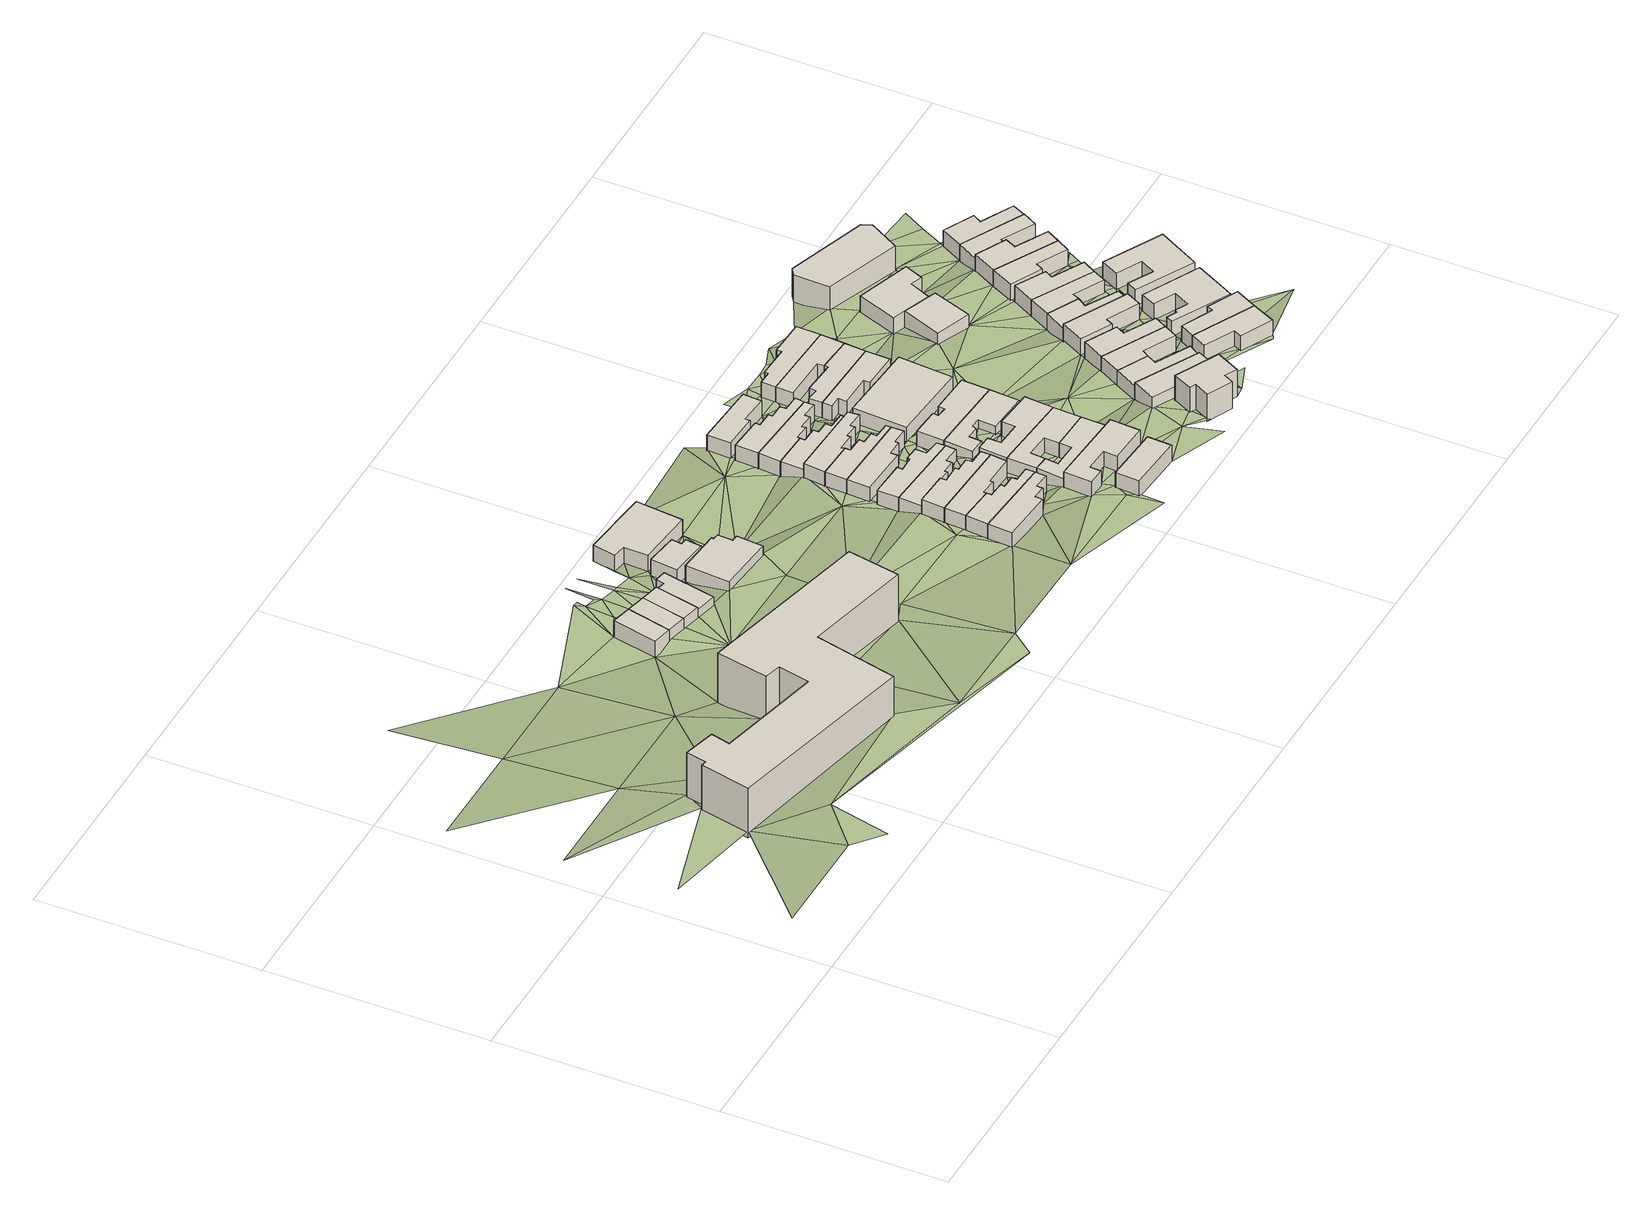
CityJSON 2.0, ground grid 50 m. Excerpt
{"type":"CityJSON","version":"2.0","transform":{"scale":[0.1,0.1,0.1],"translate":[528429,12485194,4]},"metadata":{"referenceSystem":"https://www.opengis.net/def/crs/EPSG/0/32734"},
"CityObjects":{
"building1":{"type":"Building","attributes":{"address":"Mountain Road Woodstock 7925 Cape Town","building":"hospital","building:levels":4,"building:use":"residential","building:flats":"75","operator":"Reclaim the City","operator:type":"community","building_height":12.5,"plus_code":"4FRW3C9X+CGC","ground_height":26.63,"roof_height":39.13},"geometry":[{"type":"Solid","lod":"1","boundaries":[[[[0,1,2,3]],[[1,4,5,2]],[[4,6,7,5]],[[6,8,9,7]],[[8,10,11,9]],[[10,12,13,11]],[[12,14,15,13]],[[14,16,17,15]],[[16,18,19,17]],[[18,20,21,19]],[[20,22,23,21]],[[22,24,25,23]],[[24,26,27,25]],[[26,0,3,27]],[[3,2,5,7,9,11,13,15,17,19,21,23,25,27]],[[26,24,22,20,18,16,14,12,10,8,6,4,1,0]]]]}]},
"building2":{"type":"Building","attributes":{"address":"12 Earl Street Cape Town","building":"house","building:levels":1,"building_height":4.1,"plus_code":"4FRW3C9X+HMF","ground_height":24.32,"roof_height":28.42},"geometry":[{"type":"Solid","lod":"1","boundaries":[[[[28,29,30,31]],[[29,32,33,30]],[[32,34,35,33]],[[34,28,31,35]],[[31,30,33,35]],[[34,32,29,28]]]]}]},
"building3":{"type":"Building","attributes":{"address":"10 Earl Street Cape Town","building":"house","building:levels":1,"building_height":4.1,"plus_code":"4FRW3C9X+HM8","ground_height":24.32,"roof_height":28.42},"geometry":[{"type":"Solid","lod":"1","boundaries":[[[[36,37,38,39]],[[37,29,30,38]],[[29,28,31,30]],[[28,36,39,31]],[[39,38,30,31]],[[28,29,37,36]]]]}]},
"building4":{"type":"Building","attributes":{"address":"8 Earl Street Cape Town","building":"house","building:levels":1,"building_height":4.1,"plus_code":"4FRW3C9X+HP6","ground_height":24.32,"roof_height":28.42},"geometry":[{"type":"Solid","lod":"1","boundaries":[[[[40,41,42,43]],[[41,37,38,42]],[[37,36,39,38]],[[36,40,43,39]],[[43,42,38,39]],[[36,37,41,40]]]]}]},
"building5":{"type":"Building","attributes":{"address":"6 Earl Street Cape Town","building":"house","building:levels":1,"building_height":4.1,"plus_code":"4FRW3C9X+HP7","ground_height":23.78,"roof_height":27.88},"geometry":[{"type":"Solid","lod":"1","boundaries":[[[[44,45,46,47]],[[45,48,49,46]],[[48,50,51,49]],[[50,52,53,51]],[[52,54,55,53]],[[54,44,47,55]],[[47,46,49,51,53,55]],[[54,52,50,48,45,44]]]]}]},
"building6":{"type":"Building","attributes":{"building":"garage","building:levels":1,"building_height":4.1,"plus_code":"4FRW3C9X+HQM","ground_height":23.78,"roof_height":27.88},"geometry":[{"type":"Solid","lod":"1","boundaries":[[[[56,57,58,59]],[[57,60,61,58]],[[60,62,63,61]],[[62,64,65,63]],[[64,66,67,65]],[[66,56,59,67]],[[59,58,61,63,65,67]],[[66,64,62,60,57,56]]]]}]},
"building7":{"type":"Building","attributes":{"address":"16 Mountain Road Woodstock Cape Town","building":"house","building:levels":1,"building_height":4.1,"plus_code":"4FRW3C9X+GQW","ground_height":23.78,"roof_height":27.88},"geometry":[{"type":"Solid","lod":"1","boundaries":[[[[68,69,70,71]],[[69,72,73,70]],[[72,74,75,73]],[[74,76,77,75]],[[76,78,79,77]],[[78,80,81,79]],[[80,82,83,81]],[[82,68,71,83]],[[71,70,73,75,77,79,81,83]],[[82,80,78,76,74,72,69,68]]]]}]},
"building8":{"type":"Building","attributes":{"address":"14 Mountain Road Woodstock Cape Town","building":"house","building:levels":1,"building_height":4.1,"plus_code":"4FRW3C9X+JQ8","ground_height":23.78,"roof_height":27.88},"geometry":[{"type":"Solid","lod":"1","boundaries":[[[[84,85,86,87]],[[85,88,89,86]],[[88,90,91,89]],[[90,92,93,91]],[[92,94,95,93]],[[94,84,87,95]],[[87,86,89,91,93,95]],[[94,92,90,88,85,84]]]]}]},
"building9":{"type":"Building","attributes":{"address":"57 Mountain Road Woodstock Cape Town","building":"house","building:levels":1,"building_height":4.1,"plus_code":"4FRW3C9X+9WQ","ground_height":25.94,"roof_height":30.04},"geometry":[{"type":"Solid","lod":"1","boundaries":[[[[96,97,98,99]],[[97,100,101,98]],[[100,102,103,101]],[[102,104,105,103]],[[104,106,107,105]],[[106,108,109,107]],[[108,110,111,109]],[[110,96,99,111]],[[99,98,101,103,105,107,109,111]],[[110,108,106,104,102,100,97,96]]]]}]},
"building10":{"type":"Building","attributes":{"address":"55 Mountain Road Woodstock Cape Town","building":"house","building:levels":1,"building_height":4.1,"plus_code":"4FRW3C9X+9WX","ground_height":25.94,"roof_height":30.04},"geometry":[{"type":"Solid","lod":"1","boundaries":[[[[96,110,111,99]],[[110,112,113,111]],[[112,114,115,113]],[[114,116,117,115]],[[116,118,119,117]],[[118,120,121,119]],[[120,122,123,121]],[[122,124,125,123]],[[124,126,127,125]],[[126,96,99,127]],[[99,111,113,115,117,119,121,123,125,127]],[[126,124,122,120,118,116,114,112,110,96]]]]}]},
"building11":{"type":"Building","attributes":{"address":"53 Mountain Road Woodstock Cape Town","building":"house","building:levels":1,"building_height":4.1,"plus_code":"4FRW3C9X+CW9","ground_height":25.94,"roof_height":30.04},"geometry":[{"type":"Solid","lod":"1","boundaries":[[[[126,124,125,127]],[[124,128,129,125]],[[128,130,131,129]],[[130,132,133,131]],[[132,134,135,133]],[[134,136,137,135]],[[136,138,139,137]],[[138,126,127,139]],[[127,125,129,131,133,135,137,139]],[[138,136,134,132,130,128,124,126]]]]}]},
"building12":{"type":"Building","attributes":{"address":"51 Mountain Road Woodstock Cape Town","building":"house","building:levels":1,"building_height":4.1,"plus_code":"4FRW3C9X+CWQ","ground_height":25.94,"roof_height":30.04},"geometry":[{"type":"Solid","lod":"1","boundaries":[[[[138,136,137,139]],[[136,140,141,137]],[[140,142,143,141]],[[142,144,145,143]],[[144,146,147,145]],[[146,148,149,147]],[[148,150,151,149]],[[150,152,153,151]],[[152,154,155,153]],[[154,138,139,155]],[[139,137,141,143,145,147,149,151,153,155]],[[154,152,150,148,146,144,142,140,136,138]]]]}]},
"building13":{"type":"Building","attributes":{"address":"49 Mountain Road Woodstock Cape Town","building":"house","building:levels":1,"building_height":4.1,"plus_code":"4FRW3C9X+FX2","ground_height":24.28,"roof_height":28.38},"geometry":[{"type":"Solid","lod":"1","boundaries":[[[[156,157,158,159]],[[157,160,161,158]],[[160,162,163,161]],[[162,164,165,163]],[[164,166,167,165]],[[166,168,169,167]],[[168,170,171,169]],[[170,172,173,171]],[[172,174,175,173]],[[174,176,177,175]],[[176,156,159,177]],[[159,158,161,163,165,167,169,171,173,175,177]],[[176,174,172,170,168,166,164,162,160,157,156]]]]}]},
"building14":{"type":"Building","attributes":{"address":"47 Mountain Road Woodstock Cape Town","building":"house","building:levels":1,"building_height":4.1,"plus_code":"4FRW3C9X+FWH","ground_height":24.28,"roof_height":28.38},"geometry":[{"type":"Solid","lod":"1","boundaries":[[[[176,174,175,177]],[[174,178,179,175]],[[178,180,181,179]],[[180,182,183,181]],[[182,184,185,183]],[[184,186,187,185]],[[186,188,189,187]],[[188,190,191,189]],[[190,192,193,191]],[[192,176,177,193]],[[177,175,179,181,183,185,187,189,191,193]],[[192,190,188,186,184,182,180,178,174,176]]]]}]},
"building15":{"type":"Building","attributes":{"address":"45 Mountain Road Woodstock Cape Town","building":"house","building:levels":1,"building_height":4.1,"plus_code":"4FRW3C9X+GX2","ground_height":24.28,"roof_height":28.38},"geometry":[{"type":"Solid","lod":"1","boundaries":[[[[194,195,196,197]],[[195,198,199,196]],[[198,200,201,199]],[[200,202,203,201]],[[202,204,205,203]],[[204,206,207,205]],[[206,208,209,207]],[[208,194,197,209]],[[197,196,199,201,203,205,207,209]],[[208,206,204,202,200,198,195,194]]]]}]},
"building16":{"type":"Building","attributes":{"address":"43 Mountain Road Woodstock Cape Town","building":"house","building:levels":1,"building_height":4.1,"plus_code":"4FRW3C9X+GW9","ground_height":24.28,"roof_height":28.38},"geometry":[{"type":"Solid","lod":"1","boundaries":[[[[195,194,197,196]],[[194,210,211,197]],[[210,212,213,211]],[[212,214,215,213]],[[214,216,217,215]],[[216,218,219,217]],[[218,220,221,219]],[[220,222,223,221]],[[222,224,225,223]],[[224,195,196,225]],[[196,197,211,213,215,217,219,221,223,225]],[[224,222,220,218,216,214,212,210,194,195]]]]}]},
"building17":{"type":"Building","attributes":{"address":"41 Mountain Road Woodstock Cape Town","building":"house","building:levels":1,"building_height":4.1,"plus_code":"4FRW3C9X+GXJ","ground_height":24.28,"roof_height":28.38},"geometry":[{"type":"Solid","lod":"1","boundaries":[[[[224,222,223,225]],[[222,226,227,223]],[[226,228,229,227]],[[228,230,231,229]],[[230,232,233,231]],[[232,234,235,233]],[[234,236,237,235]],[[236,238,239,237]],[[238,240,241,239]],[[240,224,225,241]],[[225,223,227,229,231,233,235,237,239,241]],[[240,238,236,234,232,230,228,226,222,224]]]]}]},
"building18":{"type":"Building","attributes":{"address":"26 Brabant Road Woodstock Cape Town","building":"house","building:levels":1,"building_height":4.1,"plus_code":"4FRW3F92+82G","ground_height":26.85,"roof_height":30.95},"geometry":[{"type":"Solid","lod":"1","boundaries":[[[[242,243,244,245]],[[243,246,247,244]],[[246,248,249,247]],[[248,242,245,249]],[[245,244,247,249]],[[248,246,243,242]]]]}]},
"building19":{"type":"Building","attributes":{"address":"39 Mountain Road Woodstock Cape Town","building":"house","building:levels":1,"building_height":4.1,"plus_code":"4FRW3C9X+GXR","ground_height":22.69,"roof_height":26.79},"geometry":[{"type":"Solid","lod":"1","boundaries":[[[[250,251,252,253]],[[251,254,255,252]],[[254,256,257,255]],[[256,258,259,257]],[[258,260,261,259]],[[260,262,263,261]],[[262,264,265,263]],[[264,266,267,265]],[[266,268,269,267]],[[268,250,253,269]],[[253,252,255,257,259,261,263,265,267,269]],[[268,266,264,262,260,258,256,254,251,250]]]]}]},
"building20":{"type":"Building","attributes":{"address":"24 Brabant Road Woodstock Cape Town","building":"house","building:levels":1,"building_height":4.1,"plus_code":"4FRW3F92+924","ground_height":26.85,"roof_height":30.95},"geometry":[{"type":"Solid","lod":"1","boundaries":[[[[270,271,272,273]],[[271,274,275,272]],[[274,276,277,275]],[[276,278,279,277]],[[278,280,281,279]],[[280,282,283,281]],[[282,284,285,283]],[[284,270,273,285]],[[273,272,275,277,279,281,283,285]],[[284,282,280,278,276,274,271,270]]]]}]},
"building21":{"type":"Building","attributes":{"address":"37 Mountain Road Woodstock Cape Town","building":"house","building:levels":1,"building_height":4.1,"plus_code":"4FRW3C9X+HXF","ground_height":22.69,"roof_height":26.79},"geometry":[{"type":"Solid","lod":"1","boundaries":[[[[268,266,267,269]],[[266,286,287,267]],[[286,288,289,287]],[[288,290,291,289]],[[290,292,293,291]],[[292,294,295,293]],[[294,296,297,295]],[[296,298,299,297]],[[298,300,301,299]],[[300,268,269,301]],[[269,267,287,289,291,293,295,297,299,301]],[[300,298,296,294,292,290,288,286,266,268]]]]}]},
"building22":{"type":"Building","attributes":{"address":"22 Brabant Road Cape Town","building":"house","building:levels":1,"building_height":4.1,"plus_code":"4FRW3F92+92G","ground_height":25.06,"roof_height":29.16},"geometry":[{"type":"Solid","lod":"1","boundaries":[[[[302,303,304,305]],[[303,306,307,304]],[[306,308,309,307]],[[308,310,311,309]],[[310,312,313,311]],[[312,314,315,313]],[[314,316,317,315]],[[316,302,305,317]],[[305,304,307,309,311,313,315,317]],[[316,314,312,310,308,306,303,302]]]]}]},
"building23":{"type":"Building","attributes":{"address":"35 Mountain Road Woodstock Cape Town","building":"house","building:levels":1,"building_height":4.1,"plus_code":"4FRW3C9X+HXJ","ground_height":22.69,"roof_height":26.79},"geometry":[{"type":"Solid","lod":"1","boundaries":[[[[300,298,299,301]],[[298,318,319,299]],[[318,320,321,319]],[[320,322,323,321]],[[322,324,325,323]],[[324,326,327,325]],[[326,328,329,327]],[[328,330,331,329]],[[330,332,333,331]],[[332,300,301,333]],[[301,299,319,321,323,325,327,329,331,333]],[[332,330,328,326,324,322,320,318,298,300]]]]}]},
"building24":{"type":"Building","attributes":{"address":"33 Mountain Road Woodstock Cape Town","building":"house","building:levels":1,"building_height":4.1,"plus_code":"4FRW3C9X+JX6","ground_height":22.69,"roof_height":26.79},"geometry":[{"type":"Solid","lod":"1","boundaries":[[[[334,335,336,337]],[[335,338,339,336]],[[338,340,341,339]],[[340,342,343,341]],[[342,344,345,343]],[[344,334,337,345]],[[337,336,339,341,343,345]],[[344,342,340,338,335,334]]]]}]},
"building25":{"type":"Building","attributes":{"address":"20 Brabant Road Cape Town","building":"house","building:levels":1,"building_height":4.1,"plus_code":"4FRW3F92+92X","ground_height":25.06,"roof_height":29.16},"geometry":[{"type":"Solid","lod":"1","boundaries":[[[[303,346,347,304]],[[346,348,349,347]],[[348,314,315,349]],[[314,312,313,315]],[[312,350,351,313]],[[350,352,353,351]],[[352,306,307,353]],[[306,303,304,307]],[[304,347,349,315,313,351,353,307]],[[306,352,350,312,314,348,346,303]]]]}]},
"building26":{"type":"Building","attributes":{"address":"18 Brabant Road Cape Town","building":"house","building:levels":1,"building_height":4.1,"plus_code":"4FRW3F92+C29","ground_height":25.06,"roof_height":29.16},"geometry":[{"type":"Solid","lod":"1","boundaries":[[[[346,354,355,347]],[[354,356,357,355]],[[356,358,359,357]],[[358,360,361,359]],[[360,362,363,361]],[[362,364,365,363]],[[364,348,349,365]],[[348,346,347,349]],[[347,355,357,359,361,363,365,349]],[[348,364,362,360,358,356,354,346]]]]}]},
"building27":{"type":"Building","attributes":{"address":"16B Brabant Road Cape Town","building":"house","building:levels":1,"building_height":4.1,"plus_code":"4FRW3F92+F32","ground_height":23.47,"roof_height":27.57},"geometry":[{"type":"Solid","lod":"1","boundaries":[[[[366,367,368,369]],[[367,370,371,368]],[[370,372,373,371]],[[372,374,375,373]],[[374,376,377,375]],[[376,378,379,377]],[[378,380,381,379]],[[380,382,383,381]],[[382,384,385,383]],[[384,366,369,385]],[[369,368,371,373,375,377,379,381,383,385]],[[384,382,380,378,376,374,372,370,367,366]]]]}]},
"building28":{"type":"Building","attributes":{"address":"16A Brabant Road Cape Town","building":"house","building:levels":1,"building_height":4.1,"plus_code":"4FRW3F92+F2H","ground_height":23.47,"roof_height":27.57},"geometry":[{"type":"Solid","lod":"1","boundaries":[[[[367,366,369,368]],[[366,386,387,369]],[[386,388,389,387]],[[388,390,391,389]],[[390,392,393,391]],[[392,394,395,393]],[[394,396,397,395]],[[396,367,368,397]],[[368,369,387,389,391,393,395,397]],[[396,394,392,390,388,386,366,367]]]]}]},
"building29":{"type":"Building","attributes":{"address":"Brabant Road Woodstock Cape Town","building":"house","building:levels":1,"building_height":4.1,"plus_code":"4FRW3F92+G29","ground_height":23.47,"roof_height":27.57},"geometry":[{"type":"Solid","lod":"1","boundaries":[[[[398,399,400,401]],[[399,402,403,400]],[[402,404,405,403]],[[404,398,401,405]],[[401,400,403,405]],[[404,402,399,398]]]]}]},
"building30":{"type":"Building","attributes":{"address":"12 Brabant Road Woodstock Cape Town","building":"house","building:levels":1,"building_height":4.1,"plus_code":"4FRW3F92+H32","ground_height":22.02,"roof_height":26.12},"geometry":[{"type":"Solid","lod":"1","boundaries":[[[[406,407,408,409]],[[407,410,411,408]],[[410,412,413,411]],[[412,414,415,413]],[[414,416,417,415]],[[416,418,419,417]],[[418,420,421,419]],[[420,406,409,421]],[[409,408,411,413,415,417,419,421]],[[420,418,416,414,412,410,407,406]]]]}]},
"building31":{"type":"Building","attributes":{"address":"10 Brabant Road Woodstock Cape Town","building":"house","building:levels":1,"building_height":4.1,"plus_code":"4FRW3F92+H36","ground_height":22.02,"roof_height":26.12},"geometry":[{"type":"Solid","lod":"1","boundaries":[[[[422,423,424,425]],[[423,426,427,424]],[[426,428,429,427]],[[428,430,431,429]],[[430,432,433,431]],[[432,407,408,433]],[[407,406,409,408]],[[406,422,425,409]],[[425,424,427,429,431,433,408,409]],[[406,407,432,430,428,426,423,422]]]]}]},
"building32":{"type":"Building","attributes":{"address":"8 Brabant Road Woodstock Cape Town","building":"house","building:levels":1,"building_height":4.1,"plus_code":"4FRW3F92+H3R","ground_height":22.02,"roof_height":26.12},"geometry":[{"type":"Solid","lod":"1","boundaries":[[[[434,435,436,437]],[[435,438,439,436]],[[438,440,441,439]],[[440,423,424,441]],[[423,422,425,424]],[[422,434,437,425]],[[437,436,439,441,424,425]],[[422,423,440,438,435,434]]]]}]},
"building33":{"type":"Building","attributes":{"address":"6 Brabant Road Woodstock Cape Town","building":"house","building:levels":1,"building_height":4.1,"plus_code":"4FRW3F92+J32","ground_height":22.02,"roof_height":26.12},"geometry":[{"type":"Solid","lod":"1","boundaries":[[[[434,442,443,437]],[[442,444,445,443]],[[444,446,447,445]],[[446,448,449,447]],[[448,450,451,449]],[[450,452,453,451]],[[452,435,436,453]],[[435,434,437,436]],[[437,443,445,447,449,451,453,436]],[[435,452,450,448,446,444,442,434]]]]}]},
"building34":{"type":"Building","attributes":{"address":"33 Brabant Road Woodstock Cape Town","building":"house","building:levels":2,"building_height":6.9,"plus_code":"4FRW3F92+856","ground_height":25.78,"roof_height":32.68},"geometry":[{"type":"Solid","lod":"1","boundaries":[[[[454,455,456,457]],[[455,458,459,456]],[[458,460,461,459]],[[460,462,463,461]],[[462,464,465,463]],[[464,466,467,465]],[[466,468,469,467]],[[468,454,457,469]],[[457,456,459,461,463,465,467,469]],[[468,466,464,462,460,458,455,454]]]]}]},
"building35":{"type":"Building","attributes":{"address":"31 Brabant Road Woodstock Cape Town","building":"house","building:levels":1,"building_height":4.1,"plus_code":"4FRW3F92+85R","ground_height":25.06,"roof_height":29.16},"geometry":[{"type":"Solid","lod":"1","boundaries":[[[[470,471,472,473]],[[471,474,475,472]],[[474,476,477,475]],[[476,478,479,477]],[[478,480,481,479]],[[480,470,473,481]],[[473,472,475,477,479,481]],[[480,478,476,474,471,470]]]]}]},
"building36":{"type":"Building","attributes":{"address":"29 Plumer Road Woodstock Cape Town","building":"house","building:levels":1,"building_height":4.1,"plus_code":"4FRW3F92+953","ground_height":24.27,"roof_height":28.37},"geometry":[{"type":"Solid","lod":"1","boundaries":[[[[482,483,484,485]],[[483,486,487,484]],[[486,488,489,487]],[[488,490,491,489]],[[490,492,493,491]],[[492,482,485,493]],[[485,484,487,489,491,493]],[[492,490,488,486,483,482]]]]}]},
"building37":{"type":"Building","attributes":{"address":"27 Plumer Road Woodstock Cape Town","building":"house","building:levels":1,"building_height":4.1,"plus_code":"4FRW3F92+95P","ground_height":24.27,"roof_height":28.37},"geometry":[{"type":"Solid","lod":"1","boundaries":[[[[494,482,485,495]],[[482,492,493,485]],[[492,496,497,493]],[[496,498,499,497]],[[498,500,501,499]],[[500,494,495,501]],[[495,485,493,497,499,501]],[[500,498,496,492,482,494]]]]}]},
"building38":{"type":"Building","attributes":{"address":"25 Plumer Road Woodstock Cape Town","building":"house","building:levels":1,"building_height":4.1,"plus_code":"4FRW3F92+95X","ground_height":24.27,"roof_height":28.37},"geometry":[{"type":"Solid","lod":"1","boundaries":[[[[494,500,501,495]],[[500,502,503,501]],[[502,504,505,503]],[[504,506,507,505]],[[506,508,509,507]],[[508,494,495,509]],[[495,501,503,505,507,509]],[[508,506,504,502,500,494]]]]}]},
"building39":{"type":"Building","attributes":{"building":"house","building:levels":1,"building_height":4.1,"plus_code":"4FRW3F92+G5M","ground_height":21.67,"roof_height":25.77},"geometry":[{"type":"Solid","lod":"1","boundaries":[[[[510,511,512,513]],[[511,514,515,512]],[[514,516,517,515]],[[516,518,519,517]],[[518,510,513,519]],[[513,512,515,517,519]],[[518,516,514,511,510]]]]}]},
"building40":{"type":"Building","attributes":{"address":"48B Fairview Avenue Woodstock Cape Town","building":"house","building:levels":1,"building_height":4.1,"plus_code":"4FRW3F92+86P","ground_height":24.99,"roof_height":29.09},"geometry":[{"type":"Solid","lod":"1","boundaries":[[[[520,521,522,523]],[[521,524,525,522]],[[524,526,527,525]],[[526,528,529,527]],[[528,530,531,529]],[[530,520,523,531]],[[523,522,525,527,529,531]],[[530,528,526,524,521,520]]]]}]},
"building41":{"type":"Building","attributes":{"address":"23 Plumer Road Woodstock Cape Town","building":"house","building:levels":1,"building_height":4.1,"plus_code":"4FRW3F92+C66","ground_height":24.27,"roof_height":28.37},"geometry":[{"type":"Solid","lod":"1","boundaries":[[[[532,533,534,535]],[[533,536,537,534]],[[536,538,539,537]],[[538,540,541,539]],[[540,542,543,541]],[[542,532,535,543]],[[535,534,537,539,541,543]],[[542,540,538,536,533,532]]]]}]},
"building42":{"type":"Building","attributes":{"address":"48A Fairview Avenue Woodstock Cape Town","building":"house","building:levels":1,"building_height":4.1,"plus_code":"4FRW3F92+86X","ground_height":24.99,"roof_height":29.09},"geometry":[{"type":"Solid","lod":"1","boundaries":[[[[521,520,523,522]],[[520,544,545,523]],[[544,546,547,545]],[[546,548,549,547]],[[548,550,551,549]],[[550,521,522,551]],[[522,523,545,547,549,551]],[[550,548,546,544,520,521]]]]}]},
"building43":{"type":"Building","attributes":{"address":"21 Plumer Road Woodstock Cape Town","building":"house","building:levels":1,"building_height":4.1,"plus_code":"4FRW3F92+C6M","ground_height":22.92,"roof_height":27.02},"geometry":[{"type":"Solid","lod":"1","boundaries":[[[[552,553,554,555]],[[553,556,557,554]],[[556,558,559,557]],[[558,560,561,559]],[[560,562,563,561]],[[562,552,555,563]],[[555,554,557,559,561,563]],[[562,560,558,556,553,552]]]]}]},
"building44":{"type":"Building","attributes":{"building":"house","building:levels":1,"building_height":4.1,"plus_code":"4FRW3F92+H58","ground_height":21.67,"roof_height":25.77},"geometry":[{"type":"Solid","lod":"1","boundaries":[[[[510,518,519,513]],[[518,564,565,519]],[[564,566,567,565]],[[566,568,569,567]],[[568,570,571,569]],[[570,572,573,571]],[[572,510,513,573]],[[513,519,565,567,569,571,573]],[[572,570,568,566,564,518,510]]]]}]},
"building45":{"type":"Building","attributes":{"address":"19 Plumer Road Woodstock Cape Town","building":"house","building:levels":1,"building_height":4.1,"plus_code":"4FRW3F92+F64","ground_height":22.92,"roof_height":27.02},"geometry":[{"type":"Solid","lod":"1","boundaries":[[[[574,552,555,575]],[[552,562,563,555]],[[562,576,577,563]],[[576,578,579,577]],[[578,580,581,579]],[[580,574,575,581]],[[575,555,563,577,579,581]],[[580,578,576,562,552,574]]]]}]},
"building46":{"type":"Building","attributes":{"address":"48 Fairview Avenue Woodstock Cape Town","building":"house","building:levels":1,"building_height":4.1,"plus_code":"4FRW3F92+97G","ground_height":23.75,"roof_height":27.85},"geometry":[{"type":"Solid","lod":"1","boundaries":[[[[582,583,584,585]],[[583,586,587,584]],[[586,588,589,587]],[[588,590,591,589]],[[590,592,593,591]],[[592,594,595,593]],[[594,596,597,595]],[[596,598,599,597]],[[598,600,601,599]],[[600,582,585,601]],[[585,584,587,589,591,593,595,597,599,601]],[[600,598,596,594,592,590,588,586,583,582]]]]}]},
"building47":{"type":"Building","attributes":{"address":"17 Plumer Road Woodstock Cape Town","building":"house","building:levels":1,"building_height":4.1,"plus_code":"4FRW3F92+F69","ground_height":22.92,"roof_height":27.02},"geometry":[{"type":"Solid","lod":"1","boundaries":[[[[574,580,581,575]],[[580,602,603,581]],[[602,604,605,603]],[[604,606,607,605]],[[606,608,609,607]],[[608,574,575,609]],[[575,581,603,605,607,609]],[[608,606,604,602,580,574]]]]}]},
"building48":{"type":"Building","attributes":{"building":"semidetached_house","building:levels":2,"building_height":6.9,"plus_code":"4FRW3F92+J59","ground_height":20.57,"roof_height":27.47},"geometry":[{"type":"Solid","lod":"1","boundaries":[[[[610,611,612,613]],[[611,614,615,612]],[[614,616,617,615]],[[616,618,619,617]],[[618,620,621,619]],[[620,610,613,621]],[[613,612,615,617,619,621]],[[620,618,616,614,611,610]]]]}]},
"building49":{"type":"Building","attributes":{"address":"15 Plumer Road Woodstock Cape Town","building":"house","building:levels":1,"building_height":4.1,"plus_code":"4FRW3F92+F7R","ground_height":22.59,"roof_height":26.69},"geometry":[{"type":"Solid","lod":"1","boundaries":[[[[622,623,624,625]],[[623,626,627,624]],[[626,628,629,627]],[[628,630,631,629]],[[630,632,633,631]],[[632,622,625,633]],[[625,624,627,629,631,633]],[[632,630,628,626,623,622]]]]}]},
"building50":{"type":"Building","attributes":{"address":"Fr Ralph de Hahn House (NOAH) 46 Fairview Avenue Woodstock Cape Town","building":"house","building:levels":1,"building:use":"residential","amenity":"social_facility","social_facility":"group_home","operator":"Neighbourhood Old Aged Homes (NOAH)","operator:type":"ngo","building_height":4.1,"plus_code":"4FRW3F92+C86","ground_height":23.75,"roof_height":27.85},"geometry":[{"type":"Solid","lod":"1","boundaries":[[[[634,635,636,637]],[[635,638,639,636]],[[638,640,641,639]],[[640,642,643,641]],[[642,644,645,643]],[[644,646,647,645]],[[646,648,649,647]],[[648,634,637,649]],[[637,636,639,641,643,645,647,649]],[[648,646,644,642,640,638,635,634]]]]}]},
"building51":{"type":"Building","attributes":{"address":"13 Plumer Road Woodstock Cape Town","building":"house","building:levels":1,"building_height":4.1,"plus_code":"4FRW3F92+G73","ground_height":22.59,"roof_height":26.69},"geometry":[{"type":"Solid","lod":"1","boundaries":[[[[650,622,625,651]],[[622,632,633,625]],[[632,652,653,633]],[[652,654,655,653]],[[654,656,657,655]],[[656,650,651,657]],[[651,625,633,653,655,657]],[[656,654,652,632,622,650]]]]}]},
"building52":{"type":"Building","attributes":{"address":"11 Plumer Road Woodstock Cape Town","building":"house","building:levels":1,"building_height":4.1,"plus_code":"4FRW3F92+G7G","ground_height":21.67,"roof_height":25.77},"geometry":[{"type":"Solid","lod":"1","boundaries":[[[[658,659,660,661]],[[659,662,663,660]],[[662,664,665,663]],[[664,666,667,665]],[[666,668,669,667]],[[668,658,661,669]],[[661,660,663,665,667,669]],[[668,666,664,662,659,658]]]]}]},
"building53":{"type":"Building","attributes":{"address":"9 Plumer Road Woodstock Cape Town","building":"house","building:levels":1,"building_height":4.1,"plus_code":"4FRW3F92+G7X","ground_height":21.58,"roof_height":25.68},"geometry":[{"type":"Solid","lod":"1","boundaries":[[[[658,668,670,671]],[[668,672,673,670]],[[672,674,675,673]],[[674,676,677,675]],[[676,678,679,677]],[[678,658,671,679]],[[671,670,673,675,677,679]],[[678,676,674,672,668,658]]]]}]},
"terrain1":{"type":"TINRelief","geometry":[{"type":"CompositeSurface","lod":"1","boundaries":[[[680,681,682]],[[683,681,684]],[[685,684,686]],[[680,687,681]],[[680,688,687]],[[685,686,689]],[[686,684,690]],[[689,691,692]],[[693,689,686]],[[694,681,687]],[[689,693,695]],[[696,697,693]],[[691,689,695]],[[696,698,697]],[[693,697,695]],[[699,700,691]],[[694,687,701]],[[695,699,691]],[[698,702,697]],[[697,1,695]],[[701,687,703]],[[695,1,34]],[[34,699,695]],[[694,701,704]],[[704,705,694]],[[34,1,706]],[[32,699,34]],[[704,701,707]],[[707,705,704]],[[708,699,32]],[[34,706,709]],[[710,706,1]],[[701,703,711]],[[709,706,712]],[[711,707,701]],[[713,712,706]],[[29,714,32]],[[715,32,714]],[[713,706,716]],[[32,715,708]],[[714,29,37]],[[714,37,717]],[[715,714,717]],[[716,706,718]],[[708,715,719]],[[717,720,715]],[[37,721,717]],[[707,711,722]],[[41,721,37]],[[710,723,706]],[[706,723,718]],[[724,720,717]],[[725,726,41]],[[721,41,726]],[[722,710,707]],[[726,727,721]],[[50,716,60]],[[716,718,80]],[[726,728,727]],[[721,727,729]],[[60,716,80]],[[50,57,726]],[[728,726,57]],[[57,50,60]],[[57,94,728]],[[711,730,722]],[[90,88,728]],[[90,728,92]],[[94,92,728]],[[80,62,60]],[[723,731,718]],[[94,57,56]],[[732,710,722]],[[80,78,62]],[[730,711,733]],[[66,64,56]],[[84,94,56]],[[62,78,64]],[[734,723,710]],[[78,76,74]],[[84,56,64]],[[74,72,69]],[[64,78,84]],[[732,722,730]],[[84,78,74]],[[731,723,734]],[[732,735,710]],[[731,734,69]],[[710,735,736]],[[710,736,734]],[[737,74,69]],[[738,732,730]],[[84,74,737]],[[733,100,730]],[[739,732,738]],[[732,739,740]],[[85,84,737]],[[735,732,740]],[[734,741,69]],[[100,733,742]],[[737,69,743]],[[69,741,743]],[[736,744,734]],[[745,733,746]],[[745,742,733]],[[747,734,744]],[[734,747,748]],[[748,749,734]],[[750,120,751]],[[104,102,100]],[[130,752,751]],[[741,734,749]],[[747,744,753]],[[130,751,120]],[[85,737,754]],[[100,742,104]],[[755,756,757]],[[116,120,118]],[[130,120,116]],[[130,116,132]],[[757,148,755]],[[106,104,108]],[[758,755,759]],[[742,760,104]],[[755,148,759]],[[200,747,753]],[[104,760,108]],[[112,116,114]],[[745,746,761]],[[132,116,134]],[[737,743,762]],[[763,742,745]],[[148,146,144]],[[763,745,761]],[[759,148,144]],[[753,764,186]],[[765,737,762]],[[763,766,742]],[[134,116,112]],[[767,759,768]],[[108,760,769]],[[110,108,769]],[[770,737,765]],[[112,110,769]],[[184,753,186]],[[768,759,144]],[[200,753,184]],[[771,737,770]],[[134,112,769]],[[144,142,140]],[[754,737,771]],[[772,766,763]],[[769,773,134]],[[182,200,184]],[[768,144,774]],[[134,773,136]],[[766,775,776]],[[777,768,774]],[[222,220,218]],[[204,202,200]],[[778,144,140]],[[226,222,228]],[[182,204,200]],[[772,775,766]],[[136,773,779]],[[136,779,140]],[[778,774,144]],[[330,770,765]],[[228,222,218]],[[182,180,178]],[[778,140,779]],[[780,781,782]],[[218,216,214]],[[763,246,772]],[[204,182,208]],[[266,264,262]],[[783,784,780]],[[774,785,174]],[[232,228,218]],[[778,785,774]],[[770,330,340]],[[204,208,206]],[[288,286,266]],[[778,779,786]],[[230,228,232]],[[785,178,174]],[[787,182,178]],[[218,214,232]],[[782,783,780]],[[262,288,266]],[[787,208,182]],[[786,788,778]],[[214,212,210]],[[783,789,784]],[[787,178,785]],[[210,232,214]],[[260,258,262]],[[328,326,330]],[[326,340,330]],[[288,262,292]],[[288,292,290]],[[326,342,340]],[[790,786,791]],[[232,236,234]],[[792,194,208]],[[772,246,284]],[[793,208,787]],[[262,258,292]],[[232,210,236]],[[210,194,792]],[[792,208,793]],[[788,786,790]],[[794,795,788]],[[236,210,792]],[[796,797,258]],[[791,798,790]],[[258,797,292]],[[794,788,799]],[[326,344,342]],[[322,326,324]],[[788,790,799]],[[793,787,800]],[[801,792,793]],[[236,792,801]],[[294,292,296]],[[238,236,801]],[[344,326,322]],[[292,797,296]],[[801,797,238]],[[802,794,803]],[[803,794,799]],[[804,246,243]],[[322,320,318]],[[800,805,793]],[[801,806,797]],[[804,284,246]],[[797,806,296]],[[344,322,807]],[[800,808,809]],[[354,799,790]],[[318,807,322]],[[296,806,810]],[[811,298,296]],[[801,812,806]],[[243,813,804]],[[811,296,810]],[[318,298,811]],[[809,805,800]],[[334,344,814]],[[812,815,806]],[[807,816,344]],[[270,284,817]],[[818,318,811]],[[818,807,318]],[[793,805,398]],[[816,814,344]],[[334,819,820]],[[821,812,801]],[[822,799,354]],[[816,807,818]],[[823,818,811]],[[804,817,284]],[[811,824,823]],[[819,334,814]],[[303,270,470]],[[825,346,303]],[[804,826,827]],[[821,828,812]],[[354,346,825]],[[829,819,814]],[[823,830,818]],[[804,827,831]],[[470,270,817]],[[829,814,832]],[[801,399,821]],[[804,831,817]],[[822,354,825]],[[386,398,805]],[[303,470,825]],[[822,825,366]],[[819,829,833]],[[827,834,831]],[[835,823,836]],[[830,823,835]],[[817,831,837]],[[833,829,838]],[[817,837,839]],[[386,366,840]],[[386,840,398]],[[841,821,399]],[[842,833,838]],[[843,825,470]],[[399,398,840]],[[838,844,842]],[[366,825,533]],[[837,454,839]],[[845,825,843]],[[846,842,844]],[[847,839,848]],[[454,468,849]],[[840,366,532]],[[839,454,848]],[[508,825,845]],[[399,850,841]],[[846,844,442]],[[850,399,840]],[[454,849,851]],[[825,508,533]],[[852,406,841]],[[533,532,366]],[[851,848,454]],[[851,849,853]],[[434,422,854]],[[406,852,422]],[[848,851,855]],[[856,846,442]],[[442,434,854]],[[857,492,490]],[[855,858,848]],[[841,850,852]],[[422,852,854]],[[442,854,856]],[[858,855,859]],[[492,498,496]],[[840,860,850]],[[859,857,858]],[[498,492,857]],[[536,533,508]],[[532,552,840]],[[855,861,859]],[[862,857,859]],[[552,860,840]],[[857,862,498]],[[854,863,856]],[[536,508,506]],[[864,852,850]],[[865,859,861]],[[866,854,852]],[[861,855,867]],[[868,498,862]],[[498,868,500]],[[869,506,504]],[[866,863,854]],[[506,869,536]],[[611,856,863]],[[869,504,502]],[[500,868,870]],[[536,869,538]],[[870,502,500]],[[861,867,871]],[[574,860,552]],[[870,872,502]],[[870,868,873]],[[869,540,538]],[[540,869,502]],[[868,874,873]],[[502,872,875]],[[876,872,877]],[[574,608,860]],[[875,540,502]],[[875,872,876]],[[564,518,878]],[[608,879,860]],[[878,860,880]],[[873,881,870]],[[866,882,863]],[[883,540,875]],[[884,885,886]],[[875,876,887]],[[880,860,879]],[[566,564,878]],[[542,540,883]],[[887,876,888]],[[889,879,608]],[[890,542,883]],[[891,885,892]],[[890,884,542]],[[881,873,544]],[[520,871,893]],[[884,892,885]],[[568,882,866]],[[880,879,889]],[[878,894,566]],[[890,895,884]],[[608,896,889]],[[878,880,894]],[[884,895,897]],[[896,608,606]],[[544,520,893]],[[884,897,892]],[[883,583,890]],[[881,544,893]],[[568,566,658]],[[898,892,897]],[[604,602,606]],[[895,642,897]],[[606,602,896]],[[642,895,644]],[[897,638,898]],[[894,658,566]],[[890,583,634]],[[882,568,658]],[[638,602,898]],[[899,896,630]],[[602,630,896]],[[638,900,602]],[[602,900,630]],[[678,882,658]],[[638,901,900]],[[902,903,882]],[[900,904,630]],[[678,902,882]],[[905,652,906]],[[907,630,904]],[[632,630,907]],[[906,908,909]],[[910,632,907]],[[902,911,903]],[[910,652,632]],[[906,652,908]],[[902,678,676]],[[912,903,911]],[[676,913,902]],[[674,914,676]]]}]}
},
"vertices":[
[972,436,69],[575,529,69],[575,529,194],[972,436,194],[551,411,69],[551,411,194],[589,401,69],[589,401,194],[573,330,69],[573,330,194],[332,385,69],[332,385,194],[343,429,69],[343,429,194],[271,448,69],[271,448,194],[261,402,69],[261,402,194],[248,404,69],[248,404,194],[223,290,69],[223,290,194],[661,186,69],[661,186,194],[706,374,69],[706,374,194],[950,318,69],[950,318,194],
[716,704,46],[739,804,46],[739,804,87],[716,704,87],[694,814,46],[694,814,87],[672,713,46],[672,713,87],
[761,694,46],[783,794,46],[783,794,87],[761,694,87],
[803,684,46],[825,785,46],[825,785,87],[803,684,87],
[825,785,41],[803,684,41],[803,684,81],[825,785,81],[853,673,41],[853,673,81],[878,794,41],[878,794,81],[852,799,41],[852,799,81],[848,780,41],[848,780,81],
[977,826,41],[903,836,41],[903,836,81],[977,826,81],[897,775,41],[897,775,81],[984,765,41],[984,765,81],[989,801,41],[989,801,81],[974,803,41],[974,803,81],
[1038,656,41],[1043,716,41],[1043,716,81],[1038,656,81],[1028,717,41],[1028,717,81],[1030,751,41],[1030,751,81],[1016,753,41],[1016,753,81],[1017,758,41],[1017,758,81],[916,766,41],[916,766,81],[908,667,41],[908,667,81],
[1042,834,41],[1053,940,41],[1053,940,81],[1042,834,81],[894,957,41],[894,957,81],[883,904,41],[883,904,81],[914,900,41],[914,900,81],[912,845,41],[912,845,81],
[1268,277,62],[1265,222,62],[1265,222,103],[1268,277,103],[1385,214,62],[1385,214,103],[1386,231,62],[1386,231,103],[1416,229,62],[1416,229,103],[1417,243,62],[1417,243,103],[1453,240,62],[1453,240,103],[1455,265,62],[1455,265,103],
[1455,286,62],[1455,286,103],[1419,287,62],[1419,287,103],[1419,299,62],[1419,299,103],[1389,299,62],[1389,299,103],[1390,309,62],[1390,309,103],[1354,311,62],[1354,311,103],[1354,322,62],[1354,322,103],[1273,328,62],[1273,328,103],
[1354,328,62],[1354,328,103],[1391,325,62],[1391,325,103],[1391,332,62],[1391,332,103],[1461,330,62],[1461,330,103],[1465,367,62],[1465,367,103],[1276,376,62],[1276,376,103],
[1465,389,62],[1465,389,103],[1430,390,62],[1430,390,103],[1429,404,62],[1429,404,103],[1397,404,62],[1397,404,103],[1397,412,62],[1397,412,103],[1356,411,62],[1356,411,103],[1356,424,62],[1356,424,103],[1280,428,62],[1280,428,103],
[1280,428,46],[1356,424,46],[1356,424,86],[1280,428,86],[1362,425,46],[1362,425,86],[1362,431,46],[1362,431,86],[1398,428,46],[1398,428,86],[1398,435,46],[1398,435,86],[1429,434,46],[1429,434,86],[1429,447,46],[1429,447,86],[1468,444,46],[1468,444,86],[1470,468,46],[1470,468,86],[1284,480,46],[1284,480,86],
[1470,488,46],[1470,488,86],[1433,492,46],[1433,492,86],[1434,517,46],[1434,517,86],[1402,519,46],[1402,519,86],[1401,513,46],[1401,513,86],[1367,512,46],[1367,512,86],[1368,524,46],[1368,524,86],[1286,528,46],[1286,528,86],
[1475,589,46],[1290,596,46],[1290,596,86],[1475,589,86],[1287,545,46],[1287,545,86],[1402,539,46],[1402,539,86],[1402,555,46],[1402,555,86],[1437,554,46],[1437,554,86],[1438,563,46],[1438,563,86],[1475,561,46],[1475,561,86],
[1475,601,46],[1475,601,86],[1439,603,46],[1439,603,86],[1439,616,46],[1439,616,86],[1411,617,46],[1411,617,86],[1412,629,46],[1412,629,86],[1376,630,46],[1376,630,86],[1376,642,46],[1376,642,86],[1292,645,46],[1292,645,86],
[1374,649,46],[1374,649,86],[1413,648,46],[1413,648,86],[1413,655,46],[1413,655,86],[1444,653,46],[1444,653,86],[1444,664,46],[1444,664,86],[1482,662,46],[1482,662,86],[1480,687,46],[1480,687,86],[1298,694,46],[1298,694,86],
[1509,64,71],[1637,56,71],[1637,56,112],[1509,64,112],[1640,110,71],[1640,110,112],[1513,118,71],[1513,118,112],
[1298,694,30],[1480,687,30],[1480,687,71],[1298,694,71],[1481,703,30],[1481,703,71],[1444,704,30],[1444,704,71],[1444,718,30],[1444,718,71],[1416,719,30],[1416,719,71],[1416,731,30],[1416,731,71],[1381,732,30],[1381,732,71],[1382,743,30],[1382,743,71],[1300,746,30],[1300,746,71],
[1656,199,71],[1470,210,71],[1470,210,112],[1656,199,112],[1466,147,71],[1466,147,112],[1504,145,71],[1504,145,112],[1506,170,71],[1506,170,112],[1561,167,71],[1561,167,112],[1559,137,71],[1559,137,112],[1652,132,71],[1652,132,112],
[1383,749,30],[1383,749,71],[1417,747,30],[1417,747,71],[1416,756,30],[1416,756,71],[1450,754,30],[1450,754,71],[1450,766,30],[1450,766,71],[1487,764,30],[1487,764,71],[1487,785,30],[1487,785,71],[1304,796,30],[1304,796,71],
[1656,199,53],[1658,264,53],[1658,264,94],[1656,199,94],[1566,267,53],[1566,267,94],[1564,239,53],[1564,239,94],[1508,241,53],[1508,241,94],[1511,270,53],[1511,270,94],[1477,273,53],[1477,273,94],[1470,210,53],[1470,210,94],
[1490,807,30],[1490,807,71],[1453,808,30],[1453,808,71],[1453,822,30],[1453,822,71],[1420,822,30],[1420,822,71],[1420,831,30],[1420,831,71],[1385,832,30],[1385,832,71],[1386,843,30],[1386,843,71],[1307,848,30],[1307,848,71],
[1456,904,30],[1311,912,30],[1311,912,71],[1456,904,71],[1308,859,30],[1308,859,71],[1388,855,30],[1388,855,71],[1389,866,30],[1389,866,71],[1453,862,30],[1453,862,71],
[1661,326,53],[1661,326,94],[1479,339,53],[1479,339,94],[1514,304,53],[1514,304,94],[1568,300,53],[1568,300,94],
[1666,391,53],[1666,391,94],[1576,398,53],[1576,398,94],[1574,367,53],[1574,367,94],[1518,370,53],[1518,370,94],[1518,400,53],[1518,400,94],[1485,402,53],[1485,402,94],
[1673,471,37],[1491,482,37],[1491,482,78],[1673,471,78],[1486,417,37],[1486,417,78],[1522,415,37],[1522,415,78],[1524,443,37],[1524,443,78],[1551,441,37],[1551,441,78],[1557,451,37],[1557,451,78],[1578,450,37],[1578,450,78],[1576,410,37],[1576,410,78],[1669,404,37],[1669,404,78],
[1676,534,37],[1676,534,78],[1581,539,37],[1581,539,78],[1580,524,37],[1580,524,78],[1557,526,37],[1557,526,78],[1558,539,37],[1558,539,78],[1494,543,37],[1494,543,78],
[1677,554,37],[1686,676,37],[1686,676,78],[1677,554,78],[1504,688,37],[1504,688,78],[1496,566,37],[1496,566,78],
[1690,750,23],[1508,756,23],[1508,756,64],[1690,750,64],[1507,734,23],[1507,734,64],[1533,734,23],[1533,734,64],[1532,715,23],[1532,715,64],[1605,713,23],[1605,713,64],[1605,699,23],[1605,699,64],[1688,696,23],[1688,696,64],
[1693,798,23],[1613,803,23],[1613,803,64],[1693,798,64],[1613,794,23],[1613,794,64],[1537,799,23],[1537,799,64],[1535,783,23],[1535,783,64],[1508,786,23],[1508,786,64],
[1697,852,23],[1512,860,23],[1512,860,64],[1697,852,64],[1510,821,23],[1510,821,64],[1612,818,23],[1612,818,64],
[1699,906,23],[1699,906,64],[1616,909,23],[1616,909,64],[1616,897,23],[1616,897,64],[1544,900,23],[1544,900,64],[1543,891,23],[1543,891,64],[1513,892,23],[1513,892,64],
[1913,88,61],[1816,136,61],[1816,136,129],[1913,88,129],[1795,94,61],[1795,94,129],[1808,87,61],[1808,87,129],[1791,53,61],[1791,53,129],[1848,26,61],[1848,26,129],[1859,48,61],[1859,48,129],[1886,34,61],[1886,34,129],
[1800,216,53],[1774,165,53],[1774,165,94],[1800,216,94],[1842,130,53],[1842,130,94],[1854,152,53],[1854,152,94],[1926,115,53],[1926,115,94],[1940,143,53],[1940,143,94],
[1827,268,45],[1800,216,45],[1800,216,86],[1827,268,86],[1940,143,45],[1940,143,86],[1959,172,45],[1959,172,86],[1883,212,45],[1883,212,86],[1895,234,45],[1895,234,86],
[1853,315,45],[1853,315,86],[1905,249,45],[1905,249,86],[1976,213,45],[1976,213,86],[1992,243,45],[1992,243,86],
[2007,271,45],[2007,271,86],[1938,308,45],[1938,308,86],[1949,328,45],[1949,328,86],[1879,364,45],[1879,364,86],
[1839,738,19],[1805,649,19],[1805,649,60],[1839,738,60],[1885,620,19],[1885,620,60],[1916,709,19],[1916,709,60],[1900,715,19],[1900,715,60],
[2118,110,53],[1981,179,53],[1981,179,94],[2118,110,94],[1964,144,53],[1964,144,94],[2030,111,53],[2030,111,94],[2022,93,53],[2022,93,94],[2093,58,53],[2093,58,94],
[1911,426,45],[1884,375,45],[1884,375,86],[1911,426,86],[1953,340,45],[1953,340,86],[1961,356,45],[1961,356,86],[2034,320,45],[2034,320,86],[2051,354,45],[2051,354,86],
[2143,159,53],[2143,159,94],[2075,192,53],[2075,192,94],[2069,178,53],[2069,178,94],[1999,211,53],[1999,211,94],
[1940,476,32],[1911,426,32],[1911,426,73],[1940,476,73],[2051,354,32],[2051,354,73],[2065,381,32],[2065,381,73],[1995,420,32],[1995,420,73],[2009,441,32],[2009,441,73],
[1921,763,19],[1921,763,60],[1947,753,19],[1947,753,60],[1965,796,19],[1965,796,60],[1843,837,19],[1843,837,60],[1811,748,19],[1811,748,60],
[1965,523,32],[1965,523,73],[2017,456,32],[2017,456,73],[2084,421,32],[2084,421,73],[2099,451,32],[2099,451,73],
[2145,175,40],[2192,266,40],[2192,266,81],[2145,175,81],[2066,330,40],[2066,330,81],[2050,297,40],[2050,297,81],[2098,273,40],[2098,273,81],[2080,237,40],[2080,237,81],[2052,251,40],[2052,251,81],[2048,245,40],[2048,245,81],[2025,256,40],[2025,256,81],[2017,241,40],[2017,241,81],
[2116,481,32],[2116,481,73],[2047,518,32],[2047,518,73],[2057,536,32],[2057,536,73],[1991,572,32],[1991,572,73],
[1842,985,8],[1826,974,8],[1826,974,77],[1842,985,77],[1823,894,8],[1823,894,77],[1994,834,8],[1994,834,77],[2033,902,8],[2033,902,77],[2024,924,8],[2024,924,77],
[2019,632,29],[1994,582,29],[1994,582,70],[2019,632,70],[2064,547,29],[2064,547,70],[2073,563,29],[2073,563,70],[2141,529,29],[2141,529,70],[2157,558,29],[2157,558,70],
[2202,281,40],[2253,376,40],[2253,376,81],[2202,281,81],[2124,444,40],[2124,444,81],[2103,405,40],[2103,405,81],[2158,376,40],[2158,376,81],[2140,342,40],[2140,342,81],[2086,371,40],[2086,371,81],[2074,349,40],[2074,349,81],
[2047,685,29],[2047,685,70],[2174,588,29],[2174,588,70],[2103,626,29],[2103,626,70],[2115,651,29],[2115,651,70],
[2073,732,19],[2047,685,19],[2047,685,60],[2073,732,60],[2115,651,19],[2115,651,60],[2122,665,19],[2122,665,60],[2195,626,19],[2195,626,60],[2213,659,19],[2213,659,60],
[2213,659,59],[2073,732,59],[2228,690,19],[2228,690,59],[2155,727,19],[2155,727,59],[2167,747,19],[2167,747,59],[2099,781,19],[2099,781,59],
[250,85,103],[223,290,86],[0,85,103],[0,335,87],[248,404,86],[0,585,70],[271,448,86],[349,172,103],[316,31,103],[250,585,69],[261,402,86],[250,840,52],[0,840,53],[343,429,86],[661,186,99],[499,585,69],[332,385,86],[551,411,87],[573,330,87],[499,840,51],[250,1090,35],[748,85,99],[589,401,87],[955,33,93],[748,335,83],[706,374,83],[748,585,65],[950,318,79],[747,928,46],[716,704,65],[972,436,79],[997,85,93],[761,694,65],[803,684,65],[748,840,46],[754,905,46],[853,673,65],[788,885,46],[908,667,62],[758,925,46],[779,900,46],[824,877,46],[997,335,79],[997,585,62],[809,975,27],[848,780,46],[852,799,46],[835,875,46],[871,867,46],[845,968,27],[1265,222,71],[1038,656,62],[1246,335,71],[1246,85,86],[1246,585,55],[1280,428,71],[1284,480,55],[1246,840,37],[1268,277,71],[1273,328,71],[1276,376,71],[1298,694,55],[1466,147,79],[1300,746,37],[1286,528,55],[1495,85,79],[1506,8,79],[1287,545,55],[1290,596,55],[1292,645,55],[1354,311,71],[1354,322,71],[1354,328,71],[1368,524,55],[1314,963,17],[1362,425,71],[1356,424,71],[1356,411,71],[1362,431,71],[1398,428,62],[1470,210,79],[1509,64,79],[1304,796,37],[1513,118,79],[1367,512,55],[1307,848,37],[1504,145,79],[1398,435,62],[1429,434,62],[1477,273,62],[1308,859,37],[1311,912,37],[1559,137,79],[1479,339,62],[1468,444,62],[1561,167,79],[1506,170,79],[1429,447,62],[1486,417,62],[1485,402,62],[1511,270,62],[1508,241,62],[1564,239,62],[1566,267,62],[1514,304,62],[1491,482,46],[1518,400,62],[1494,543,46],[1522,415,62],[1568,300,62],[1576,398,62],[1518,370,62],[1495,585,46],[1496,566,46],[1551,441,62],[1524,443,62],[1444,704,46],[1481,703,46],[1574,367,62],[1576,410,62],[1558,539,46],[1504,688,46],[1557,451,62],[1578,450,62],[1744,85,71],[1581,539,46],[1507,734,30],[1495,840,30],[1557,526,46],[1580,524,46],[1508,756,30],[1508,786,30],[1532,715,30],[1766,3,71],[1513,892,30],[1533,734,30],[1512,860,30],[1774,165,71],[1510,821,30],[1519,924,30],[1456,946,30],[1605,699,46],[1669,404,53],[1537,799,30],[1535,783,30],[1744,335,53],[1788,44,71],[1791,53,71],[1605,713,30],[1544,900,30],[1612,818,30],[1795,94,71],[1543,891,30],[1569,923,30],[1808,87,71],[1613,803,30],[1613,794,30],[1816,136,71],[1616,897,30],[1842,130,71],[1744,585,37],[1688,696,37],[1602,924,30],[1827,268,53],[1616,909,30],[1853,315,53],[1657,946,23],[1854,152,71],[1926,115,61],[1912,37,61],[1805,649,37],[1931,81,61],[1811,748,23],[1972,60,61],[1744,840,23],[1949,116,61],[1724,922,23],[1959,172,61],[1940,143,61],[1964,144,61],[1885,620,32],[2022,93,61],[1981,179,61],[1823,894,23],[1839,738,23],[2030,111,61],[1843,837,23],[2078,49,61],[1999,211,61],[1993,335,45],[2017,241,45],[2093,58,61],[2025,256,45],[2075,192,61],[2069,178,61],[2050,297,45],[2052,251,45],[2048,245,45],[1916,709,32],[1993,585,32],[2019,632,32],[2145,175,53],[1994,834,19],[2066,330,45],[2065,381,45],[2009,441,45],[1995,420,45],[2098,273,45],[2080,237,45],[1994,582,32],[2074,349,45],[2017,456,45],[2084,421,45],[2242,85,53],[2047,685,32],[2086,371,45],[2064,547,32],[2103,405,45],[2099,451,45],[2073,563,32],[2145,483,29],[2199,429,40],[2104,790,19],[2033,902,19],[2164,517,29],[2103,626,32],[2115,651,32],[2178,543,29],[2195,626,29],[2122,665,29],[2190,568,29],[2130,840,19],[2158,891,19],[2171,755,19],[2228,690,29]
]}
